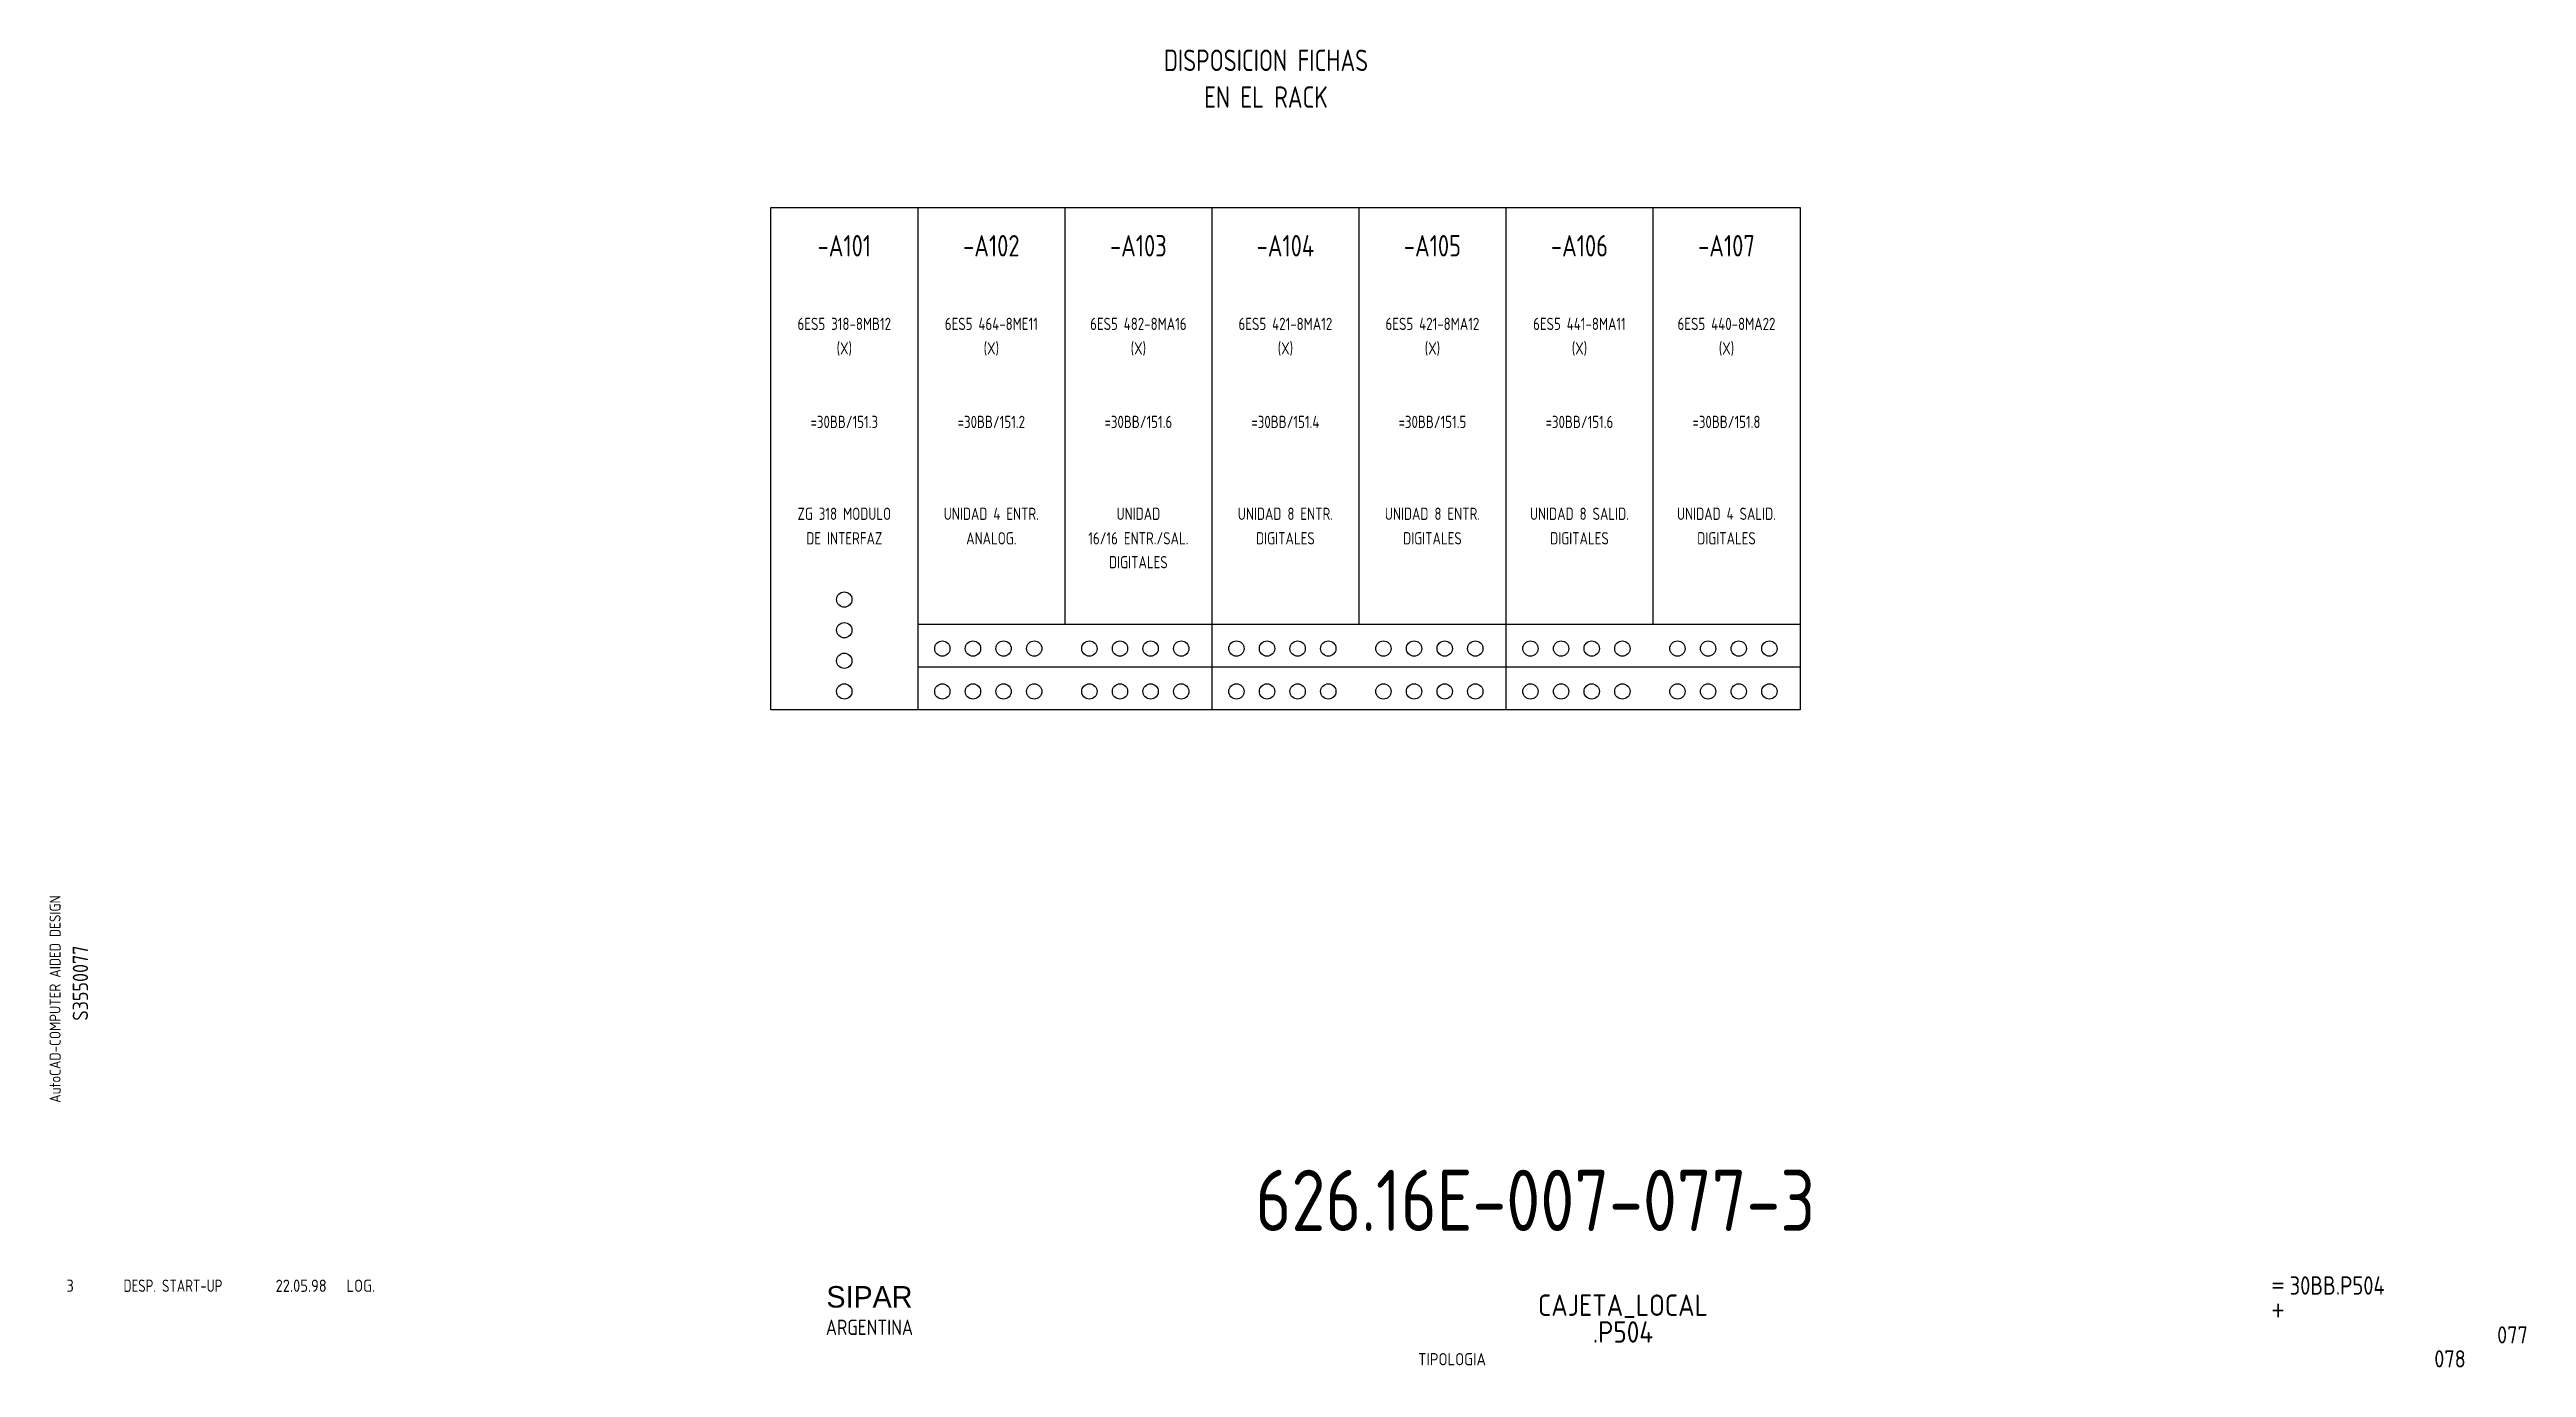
# Model space of a CAD drawing. Extents: x 10 to 414, y 6 to 221.
import ezdxf
from ezdxf.enums import TextEntityAlignment as Align

# ---------------------------------------------------------------- set-up
doc = ezdxf.new("R2010")
doc.units = 0
doc.header["$LTSCALE"] = 5
doc.header["$MEASUREMENT"] = 0
doc.layers.get('0').update_dxf_attribs({"linetype": 'CONTINUOUS'})
doc.layers.add('3', color=3, linetype='CONTINUOUS')
doc.layers.add('CART', color=7, linetype='CONTINUOUS')
doc.styles.add('DIN', font='DIN.shx', dxfattribs={"width": 0.85})
doc.styles.add('N', font='ROMANS', dxfattribs={"width": 0.85, "height": 3})
doc.styles.add('X', font='UNIV.SHX', dxfattribs={"height": 3.5})

# ---------------------------------------------------------------- blocks, each defined once
blk = doc.blocks.new('DESP')
at = {"color": 3, "style": 'DIN'}
for s, width, p in [('3', 0.9, (7.45, 13.02)), ('DESP. START-UP', 0.8, (16.76, 13.02)), ('22.05.98', 0.9, (41.59, 13.02)), ('LOG.', 0.9, (53.16, 13.02))]:
    blk.add_text(s, height=2, dxfattribs=dict(at, width=width)).set_placement(p)

msp = doc.modelspace()

# ---------------------------------------------------------------- linework, layer by layer
for p, q in [((151.4, 195), (151.4, 113)), ((175.4, 195), (175.4, 127)), ((199.4, 195), (199.4, 113)), ((223.4, 195), (223.4, 127)), ((247.4, 195), (247.4, 113)), ((271.4, 195), (271.4, 127)), ((151.4, 127), (295.4, 127)), ((199.4, 127), (295.4, 127)), ((151.4, 120), (295.4, 120)), ((199.4, 120), (295.4, 120))]:
    msp.add_line(p, q)
at = {"color": 3}
msp.add_line((295.4, 195), (295.4, 113), dxfattribs=at)
for centre in [(139.4, 131), (139.4, 126), (139.4, 121), (155.4, 123), (160.4, 123), (165.4, 123), (170.4, 123), (179.4, 123), (184.4, 123), (189.4, 123), (194.4, 123), (203.4, 123), (208.4, 123), (213.4, 123), (218.4, 123), (227.4, 123), (232.4, 123), (237.4, 123), (242.4, 123), (251.4, 123), (256.4, 123), (261.4, 123), (266.4, 123), (275.4, 123), (280.4, 123), (285.4, 123), (290.4, 123), (139.4, 116), (155.4, 116), (160.4, 116), (165.4, 116), (170.4, 116), (179.4, 116), (184.4, 116), (189.4, 116), (194.4, 116), (203.4, 116), (208.4, 116), (213.4, 116), (218.4, 116), (227.4, 116), (232.4, 116), (237.4, 116), (242.4, 116), (251.4, 116), (256.4, 116), (261.4, 116), (266.4, 116), (275.4, 116), (280.4, 116), (285.4, 116), (290.4, 116)]:
    msp.add_circle(centre, 1.25)
at = {"layer": '3'}
for p, q in [((127.4, 195), (295.4, 195)), ((127.4, 113), (127.4, 195)), ((175.4, 195), (295.4, 195)), ((295.4, 113), (127.4, 113)), ((295.4, 113), (175.4, 113))]:
    msp.add_line(p, q, dxfattribs=at)

# ---------------------------------------------------------------- block references
at = {"linetype": 'Continuous'}
msp.add_blockref('DESP', (4.98, 4.97), dxfattribs=at)

# ---------------------------------------------------------------- texts
at = {"color": 3, "style": 'DIN', "width": 0.8}
for s, p in [('DISPOSICION FICHAS', (208.23, 217.27)), ('EN EL RACK', (208.23, 211.27))]:
    msp.add_text(s, height=3.5, dxfattribs=at).set_placement(p, align=Align.CENTER)
at = {"color": 1, "style": 'DIN', "width": 0.8}
for s, p in [('6ES5 318-8MB12', (139.4, 175)), ('6ES5 464-8ME11', (163.4, 175)), ('6ES5 482-8MA16', (187.4, 175)), ('6ES5 421-8MA12', (211.4, 175)), ('6ES5 421-8MA12', (235.4, 175)), ('6ES5 441-8MA11', (259.4, 175)), ('6ES5 440-8MA22', (283.4, 175)), ('(X)', (139.4, 171)), ('(X)', (163.4, 171)), ('(X)', (187.4, 171)), ('(X)', (211.4, 171)), ('(X)', (235.4, 171)), ('(X)', (259.4, 171)), ('(X)', (283.4, 171))]:
    msp.add_text(s, height=2, dxfattribs=at).set_placement(p, align=Align.CENTER)
at = {"color": 7, "style": 'DIN', "width": 0.8}
for s, p in [('=30BB/151.3', (139.4, 159)), ('=30BB/151.2', (163.4, 159)), ('=30BB/151.6', (187.4, 159)), ('=30BB/151.4', (211.4, 159)), ('=30BB/151.5', (235.4, 159)), ('=30BB/151.6', (259.4, 159)), ('=30BB/151.8', (283.4, 159)), ('ZG 318 MODULO', (139.4, 144)), ('DE INTERFAZ', (139.4, 140))]:
    msp.add_text(s, height=2, dxfattribs=at).set_placement(p, align=Align.CENTER)
at = {"style": 'DIN', "width": 0.8}
for s, p in [('UNIDAD 4 ENTR.', (163.4, 144)), ('UNIDAD', (187.4, 144)), ('UNIDAD 8 ENTR.', (211.4, 144)), ('UNIDAD 8 ENTR.', (235.4, 144)), ('UNIDAD 8 SALID.', (259.4, 144)), ('UNIDAD 4 SALID.', (283.4, 144)), ('ANALOG.', (163.4, 140)), ('16/16 ENTR./SAL.', (187.4, 140)), ('DIGITALES', (211.4, 140)), ('DIGITALES', (235.4, 140)), ('DIGITALES', (259.4, 140)), ('DIGITALES', (283.4, 140)), ('DIGITALES', (187.4, 136.1))]:
    msp.add_text(s, height=2, dxfattribs=at).set_placement(p, align=Align.CENTER)
at = {"color": 2, "insert": (206.51, 37.92), "char_height": 10, "width": 111.0411, "attachment_point": 1, "style": 'DIN'}
msp.add_mtext('\\pt80;626.16E-007-077-3', dxfattribs=at)
at = {"layer": '3', "style": 'DIN', "width": 0.8}
for s, p in [('-A101', (139.4, 187)), ('-A102', (163.4, 187)), ('-A103', (187.4, 187)), ('-A104', (211.4, 187)), ('-A105', (235.4, 187)), ('-A106', (259.4, 187)), ('-A107', (283.4, 187))]:
    msp.add_text(s, height=3.5, dxfattribs=at).set_placement(p, align=Align.CENTER)
at = {"layer": 'CART', "color": 1, "style": 'DIN', "width": 0.9}
msp.add_text('AutoCAD-COMPUTER AIDED DESIGN', height=1.8, rotation=90, dxfattribs=at).set_placement((11.47, 48.84))
at = {"layer": 'CART', "color": 3, "style": 'N', "width": 0.85}
for s, p in [('=', (372.24, 17.91)), ('+', (372.24, 13.87))]:
    msp.add_text(s, height=2.5, dxfattribs=at).set_placement(p)
at = {"layer": 'CART', "color": 3, "style": 'DIN', "width": 0.9, "flags": 1}
msp.add_attdef('S3550077', text='', height=2.5, rotation=90, dxfattribs=at).set_placement((15.95, 68.38), align=Align.CENTER)
at = {"layer": 'CART', "color": 3, "style": 'DIN', "width": 0.85}
msp.add_attdef('30BB.P504', text='', height=3, dxfattribs=at).set_placement((375.33, 16.63), align=Align.BOTTOM_LEFT)
at = {"layer": 'CART', "color": 6, "style": 'X', "flags": 1}
msp.add_attdef('SIPAR', text='', height=3.5, dxfattribs=at).set_placement((143.5, 17.18), align=Align.MIDDLE)
at = {"layer": 'CART', "color": 2, "style": 'DIN', "flags": 1}
for tag, height, width, p in [('CAJETA_LOCAL', 3.5, 0.9, (266.5, 15.65)), ('ARGENTINA', 2.5, 0.85, (143.5, 12.2)), ('.P504', 3.5, 0.9, (266.5, 11.45))]:
    msp.add_attdef(tag, text='', height=height, dxfattribs=dict(at, width=width)).set_placement(p, align=Align.MIDDLE)
at = {"layer": 'CART', "color": 2, "style": 'DIN', "width": 0.9, "flags": 1}
msp.add_attdef('077', text='', height=2.8, dxfattribs=at).set_placement((414.2, 9.56), align=Align.RIGHT)
at = {"layer": 'CART', "color": 7, "style": 'DIN', "width": 0.9, "flags": 1}
msp.add_attdef('078', (398.93, 5.65), '', height=2.8, dxfattribs=at)
at = {"layer": 'CART', "color": 1, "style": 'DIN', "width": 0.9, "flags": 1}
msp.add_attdef('TIPOLOGIA', (233.07, 6), 'Descript.', height=2, dxfattribs=at)

doc.saveas('drawing.dxf')
